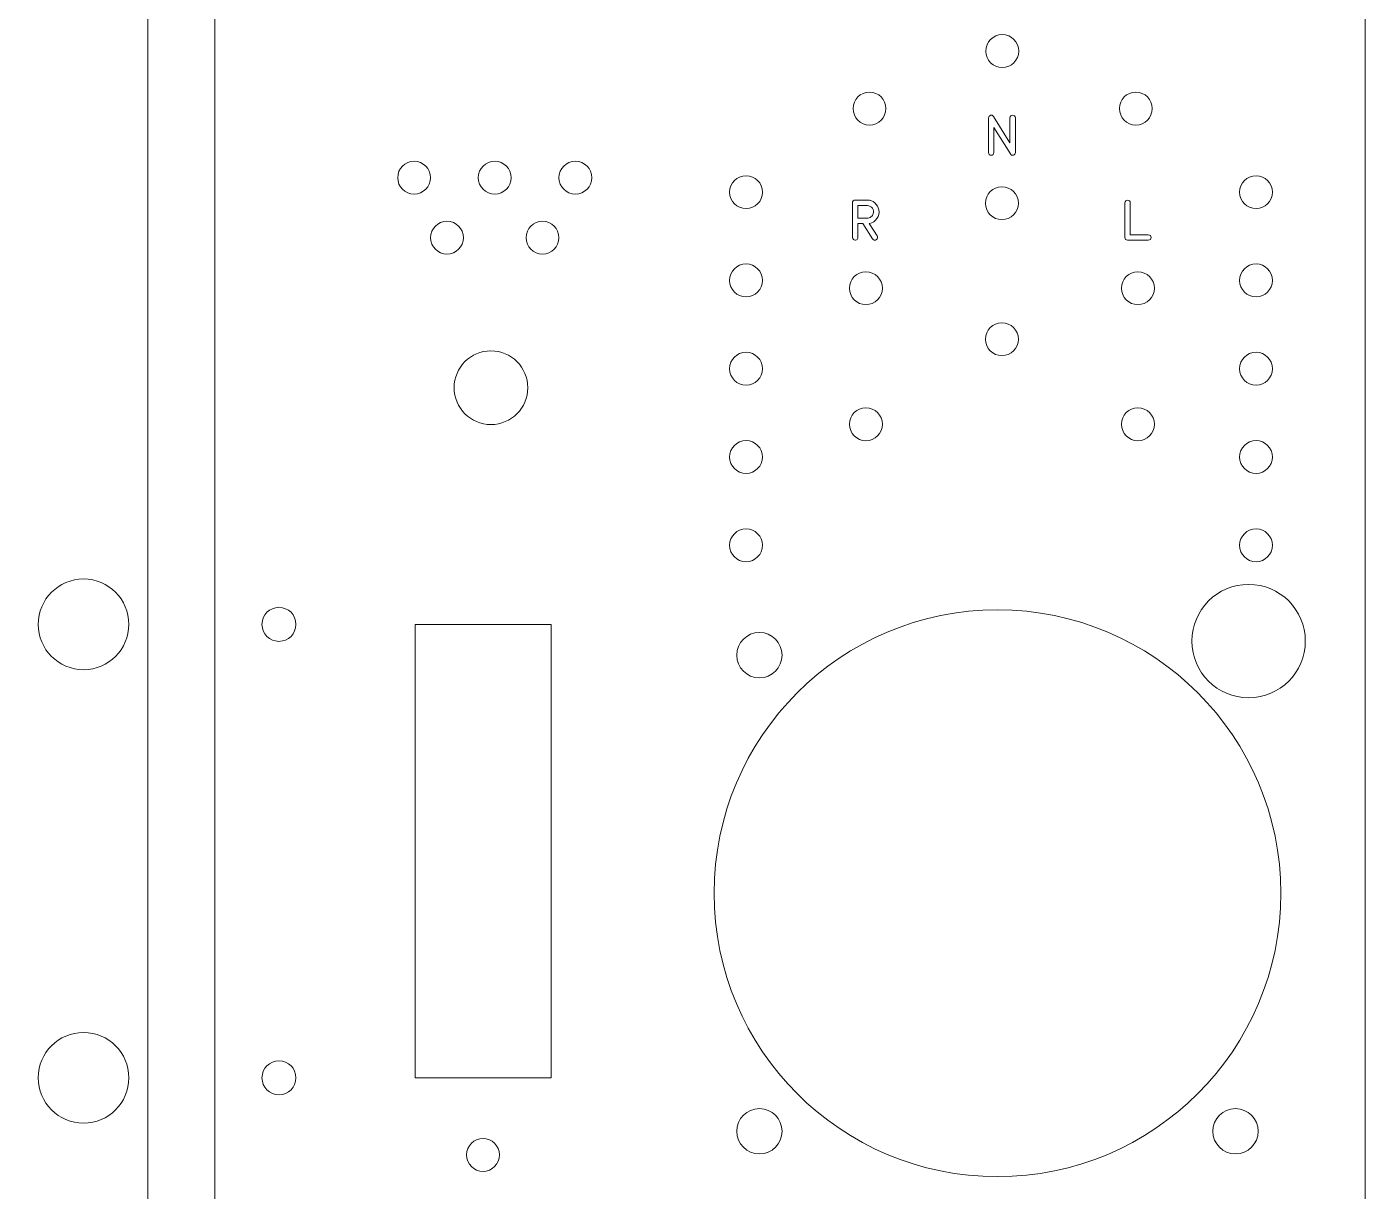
# Model space of a CAD drawing. Header units: millimetres. Extents: x -767 to 123, y -199 to 166.
# Drawn here: x -57.8 to 60.3, y -38.8 to 63.9 of the extents above; entities that cross this region are included whole.
import ezdxf

# ---------------------------------------------------------------- set-up
doc = ezdxf.new("R2010")
doc.units = ezdxf.units.MM
doc.header["$MEASUREMENT"] = 0
doc.layers.add('Cut', color=7, linetype='Continuous')
doc.layers.add('Engrave', color=7, linetype='Continuous', plot=False)

msp = doc.modelspace()

# ---------------------------------------------------------------- linework, layer by layer
at = {"layer": 'Cut', "color": 250, "lineweight": 9}
msp.add_ellipse((49.9883, 9.73), major_axis=(0, 5.0001), ratio=0.99998, dxfattribs=at)
for points, knots in [([(-136.6448, -104.2662), (-136.6448, -104.2662), (-59.1444, -104.2662), (-59.1444, -104.2662), (-59.1444, -104.2662), (-58.5944, -104.2662), (-58.1444, -103.8162), (-58.1444, -103.2662), (-58.1444, -103.2662), (-58.1444, -103.2662), (-58.1444, -99.2699), (-58.1444, -99.2699), (-58.1444, -99.2699), (-58.1444, -99.2687), (-58.1444, -99.2674), (-58.1444, -99.2662), (-58.1444, -99.2662), (-58.1444, -95.953), (-55.458, -93.2662), (-52.145, -93.2662), (-52.145, -93.2662), (-52.145, -93.2662), (-48.1443, -93.2662), (-48.1443, -93.2662), (-48.1443, -93.2662), (-47.6038, -93.2662), (-47.1598, -92.8315), (-47.1447, -92.2945), (-47.1447, -92.2945), (-47.1447, -92.2945), (-47.1447, 92.8509), (-47.1447, 92.8509), (-47.1447, 92.8509), (-47.154, 93.393), (-47.6002, 93.8338), (-48.1445, 93.8338), (-48.1445, 93.8338), (-48.1445, 93.8338), (-52.1452, 93.8338), (-52.1452, 93.8338), (-52.1452, 93.8338), (-55.4582, 93.8338), (-58.1446, 96.5206), (-58.1446, 99.8338), (-58.1446, 99.8338), (-58.1446, 99.835), (-58.1446, 99.8363), (-58.1446, 99.8375), (-58.1446, 99.8375), (-58.1446, 99.8375), (-58.1446, 103.8338), (-58.1446, 103.8338), (-58.1446, 103.8338), (-58.1446, 104.3838), (-58.5946, 104.8338), (-59.1446, 104.8338), (-59.1446, 104.8338), (-59.1446, 104.8338), (-130.8957, 104.8338), (-130.8957, 104.8338), (-130.8957, 104.8338), (-130.8957, 104.8338), (-145.0081, 75.552), (-145.0081, 75.552), (-145.0081, 75.552), (-145.2366, 75.0798), (-145.0569, 74.5111), (-144.6102, 74.2517), (-144.6102, 74.2517), (-144.6102, 74.2517), (-141.1511, 72.578), (-141.1511, 72.578), (-141.1511, 72.578), (-139.0824, 71.6312), (-137.6449, 69.5428), (-137.645, 67.1192), (-137.645, 67.1192), (-137.644, 63.8065), (-140.3316, 61.1192), (-143.6451, 61.1192), (-143.6451, 61.1192), (-143.6451, 61.1192), (-147.6449, 61.1192), (-147.6449, 61.1192), (-147.6449, 61.1192), (-148.1949, 61.1192), (-148.6449, 60.6692), (-148.6449, 60.1192), (-148.6449, 60.1192), (-148.6449, 60.1192), (-148.6449, -92.2662), (-148.6449, -92.2662), (-148.6449, -92.2662), (-148.6449, -92.8162), (-148.1949, -93.2662), (-147.6449, -93.2662), (-147.6449, -93.2662), (-147.6449, -93.2662), (-143.6442, -93.2662), (-143.6442, -93.2662), (-143.6442, -93.2662), (-140.3312, -93.2662), (-137.6448, -95.953), (-137.6448, -99.2662), (-137.6448, -99.2662), (-137.6448, -99.2674), (-137.6448, -99.2687), (-137.6448, -99.2699), (-137.6448, -99.2699), (-137.6448, -99.2699), (-137.6448, -103.2662), (-137.6448, -103.2662), (-137.6448, -103.2662), (-137.6448, -103.8162), (-137.1948, -104.2662), (-136.6448, -104.2662)], [0, 0, 0, 0, 0.03333333, 0.03333333, 0.03333333, 0.03333333, 0.06666667, 0.06666667, 0.06666667, 0.06666667, 0.1, 0.1, 0.1, 0.1, 0.13333333, 0.13333333, 0.13333333, 0.13333333, 0.16666667, 0.16666667, 0.16666667, 0.16666667, 0.2, 0.2, 0.2, 0.2, 0.23333333, 0.23333333, 0.23333333, 0.23333333, 0.26666667, 0.26666667, 0.26666667, 0.26666667, 0.3, 0.3, 0.3, 0.3, 0.33333333, 0.33333333, 0.33333333, 0.33333333, 0.36666667, 0.36666667, 0.36666667, 0.36666667, 0.4, 0.4, 0.4, 0.4, 0.43333333, 0.43333333, 0.43333333, 0.43333333, 0.46666667, 0.46666667, 0.46666667, 0.46666667, 0.5, 0.5, 0.5, 0.5, 0.53333333, 0.53333333, 0.53333333, 0.53333333, 0.56666667, 0.56666667, 0.56666667, 0.56666667, 0.6, 0.6, 0.6, 0.6, 0.63333333, 0.63333333, 0.63333333, 0.63333333, 0.66666667, 0.66666667, 0.66666667, 0.66666667, 0.7, 0.7, 0.7, 0.7, 0.73333333, 0.73333333, 0.73333333, 0.73333333, 0.76666667, 0.76666667, 0.76666667, 0.76666667, 0.8, 0.8, 0.8, 0.8, 0.83333333, 0.83333333, 0.83333333, 0.83333333, 0.86666667, 0.86666667, 0.86666667, 0.86666667, 0.9, 0.9, 0.9, 0.9, 0.93333333, 0.93333333, 0.93333333, 0.93333333, 1, 1, 1, 1]), ([(-39.2244, -104.2718), (-39.2244, -104.2718), (58.2758, -104.2718), (58.2758, -104.2718), (58.2758, -104.2718), (59.3758, -104.2718), (60.2758, -103.3717), (60.2758, -102.2717), (60.2758, -102.2717), (60.2758, -102.2717), (60.2758, 67.4946), (60.2758, 67.4946), (60.2758, 67.4946), (60.2758, 67.9419), (60.2716, 68.0089), (59.9468, 68.683), (59.9468, 68.683), (59.9468, 68.683), (42.8523, 104.1523), (42.8523, 104.1523), (42.8523, 104.1523), (42.5267, 104.8281), (42.5264, 104.8266), (41.7559, 104.8266), (41.7559, 104.8266), (41.7559, 104.8266), (-39.2244, 104.8282), (-39.2244, 104.8282), (-39.2244, 104.8282), (-40.3241, 104.8282), (-41.2244, 103.9279), (-41.2244, 102.8282), (-41.2244, 102.8282), (-41.2244, 102.8282), (-41.2244, -102.2717), (-41.2244, -102.2717), (-41.2244, -102.2717), (-41.2244, -103.3717), (-40.3244, -104.2718), (-39.2244, -104.2718)], [0, 0, 0, 0, 0.09090909, 0.09090909, 0.09090909, 0.09090909, 0.18181818, 0.18181818, 0.18181818, 0.18181818, 0.27272727, 0.27272727, 0.27272727, 0.27272727, 0.36363636, 0.36363636, 0.36363636, 0.36363636, 0.45454545, 0.45454545, 0.45454545, 0.45454545, 0.54545455, 0.54545455, 0.54545455, 0.54545455, 0.63636364, 0.63636364, 0.63636364, 0.63636364, 0.72727273, 0.72727273, 0.72727273, 0.72727273, 0.81818182, 0.81818182, 0.81818182, 0.81818182, 1, 1, 1, 1]), ([(28.2524, 63.2221), (27.4518, 63.2221), (26.8026, 62.5728), (26.8026, 61.7721), (26.8026, 61.7721), (26.8024, 60.9716), (27.4519, 60.3221), (28.2526, 60.3221), (28.2526, 60.3221), (29.053, 60.3222), (29.7025, 60.9715), (29.7025, 61.7721), (29.7025, 61.7721), (29.7024, 62.5732), (29.0532, 63.222), (28.2524, 63.2221)], [0, 0, 0, 0, 0.2, 0.2, 0.2, 0.2, 0.4, 0.4, 0.4, 0.4, 0.6, 0.6, 0.6, 0.6, 1, 1, 1, 1]), ([(16.5393, 58.1519), (15.7387, 58.1519), (15.0895, 57.5026), (15.0895, 56.7019), (15.0895, 56.7019), (15.0893, 55.9014), (15.7388, 55.2519), (16.5395, 55.2519), (16.5395, 55.2519), (17.3399, 55.252), (17.9894, 55.9013), (17.9894, 56.7019), (17.9894, 56.7019), (17.9893, 57.503), (17.3401, 58.1518), (16.5393, 58.1519)], [0, 0, 0, 0, 0.2, 0.2, 0.2, 0.2, 0.4, 0.4, 0.4, 0.4, 0.6, 0.6, 0.6, 0.6, 1, 1, 1, 1]), ([(40.0344, 58.1519), (39.2338, 58.1519), (38.5846, 57.5026), (38.5846, 56.7019), (38.5846, 56.7019), (38.5844, 55.9014), (39.2339, 55.2519), (40.0346, 55.2519), (40.0346, 55.2519), (40.835, 55.252), (41.4845, 55.9013), (41.4845, 56.7019), (41.4845, 56.7019), (41.4844, 57.503), (40.8352, 58.1518), (40.0344, 58.1519)], [0, 0, 0, 0, 0.2, 0.2, 0.2, 0.2, 0.4, 0.4, 0.4, 0.4, 0.6, 0.6, 0.6, 0.6, 1, 1, 1, 1]), ([(-23.6407, 52.0557), (-24.4413, 52.0557), (-25.0905, 51.4064), (-25.0905, 50.6057), (-25.0905, 50.6057), (-25.0907, 49.8052), (-24.4412, 49.1557), (-23.6405, 49.1557), (-23.6405, 49.1557), (-22.8401, 49.1558), (-22.1906, 49.8051), (-22.1906, 50.6057), (-22.1906, 50.6057), (-22.1907, 51.4068), (-22.8399, 52.0556), (-23.6407, 52.0557)], [0, 0, 0, 0, 0.2, 0.2, 0.2, 0.2, 0.4, 0.4, 0.4, 0.4, 0.6, 0.6, 0.6, 0.6, 1, 1, 1, 1]), ([(-16.5266, 52.0557), (-17.3272, 52.0557), (-17.9764, 51.4064), (-17.9764, 50.6057), (-17.9764, 50.6057), (-17.9766, 49.8052), (-17.3271, 49.1557), (-16.5263, 49.1557), (-16.5263, 49.1557), (-15.7259, 49.1558), (-15.0764, 49.8051), (-15.0764, 50.6057), (-15.0764, 50.6057), (-15.0765, 51.4068), (-15.7257, 52.0556), (-16.5266, 52.0557)], [0, 0, 0, 0, 0.2, 0.2, 0.2, 0.2, 0.4, 0.4, 0.4, 0.4, 0.6, 0.6, 0.6, 0.6, 1, 1, 1, 1]), ([(-9.4123, 52.0557), (-10.2129, 52.0557), (-10.8621, 51.4064), (-10.8621, 50.6057), (-10.8621, 50.6057), (-10.8623, 49.8052), (-10.2128, 49.1557), (-9.4121, 49.1557), (-9.4121, 49.1557), (-8.6117, 49.1558), (-7.9622, 49.8051), (-7.9622, 50.6057), (-7.9622, 50.6057), (-7.9623, 51.4068), (-8.6115, 52.0556), (-9.4123, 52.0557)], [0, 0, 0, 0, 0.2, 0.2, 0.2, 0.2, 0.4, 0.4, 0.4, 0.4, 0.6, 0.6, 0.6, 0.6, 1, 1, 1, 1]), ([(5.6448, 50.7802), (4.8442, 50.7802), (4.195, 50.1309), (4.195, 49.3302), (4.195, 49.3302), (4.1948, 48.5297), (4.8443, 47.8802), (5.645, 47.8802), (5.645, 47.8802), (6.4454, 47.8803), (7.0949, 48.5296), (7.0949, 49.3302), (7.0949, 49.3302), (7.0948, 50.1313), (6.4456, 50.7801), (5.6448, 50.7802)], [0, 0, 0, 0, 0.2, 0.2, 0.2, 0.2, 0.4, 0.4, 0.4, 0.4, 0.6, 0.6, 0.6, 0.6, 1, 1, 1, 1]), ([(50.641, 50.7802), (49.8404, 50.7802), (49.1912, 50.1309), (49.1912, 49.3302), (49.1912, 49.3302), (49.191, 48.5297), (49.8405, 47.8802), (50.6412, 47.8802), (50.6412, 47.8802), (51.4416, 47.8803), (52.0911, 48.5296), (52.0911, 49.3302), (52.0911, 49.3302), (52.091, 50.1313), (51.4418, 50.7801), (50.641, 50.7802)], [0, 0, 0, 0, 0.2, 0.2, 0.2, 0.2, 0.4, 0.4, 0.4, 0.4, 0.6, 0.6, 0.6, 0.6, 1, 1, 1, 1]), ([(28.2206, 49.806), (27.42, 49.806), (26.7708, 49.1567), (26.7708, 48.356), (26.7708, 48.356), (26.7706, 47.5555), (27.4201, 46.906), (28.2208, 46.906), (28.2208, 46.906), (29.0212, 46.9061), (29.6707, 47.5554), (29.6707, 48.356), (29.6707, 48.356), (29.6706, 49.1571), (29.0214, 49.8059), (28.2206, 49.806)], [0, 0, 0, 0, 0.2, 0.2, 0.2, 0.2, 0.4, 0.4, 0.4, 0.4, 0.6, 0.6, 0.6, 0.6, 1, 1, 1, 1]), ([(-20.7407, 46.764), (-21.5413, 46.764), (-22.1905, 46.1147), (-22.1905, 45.314), (-22.1905, 45.314), (-22.1907, 44.5135), (-21.5412, 43.864), (-20.7405, 43.864), (-20.7405, 43.864), (-19.9401, 43.8641), (-19.2906, 44.5134), (-19.2906, 45.314), (-19.2906, 45.314), (-19.2907, 46.1151), (-19.9399, 46.7639), (-20.7407, 46.764)], [0, 0, 0, 0, 0.2, 0.2, 0.2, 0.2, 0.4, 0.4, 0.4, 0.4, 0.6, 0.6, 0.6, 0.6, 1, 1, 1, 1]), ([(-12.3123, 46.764), (-13.1129, 46.764), (-13.7621, 46.1147), (-13.7621, 45.314), (-13.7621, 45.314), (-13.7623, 44.5135), (-13.1128, 43.864), (-12.3121, 43.864), (-12.3121, 43.864), (-11.5117, 43.8641), (-10.8622, 44.5134), (-10.8622, 45.314), (-10.8622, 45.314), (-10.8623, 46.1151), (-11.5115, 46.7639), (-12.3123, 46.764)], [0, 0, 0, 0, 0.2, 0.2, 0.2, 0.2, 0.4, 0.4, 0.4, 0.4, 0.6, 0.6, 0.6, 0.6, 1, 1, 1, 1]), ([(5.6448, 42.9923), (4.8442, 42.9923), (4.195, 42.343), (4.195, 41.5423), (4.195, 41.5423), (4.1948, 40.7418), (4.8443, 40.0923), (5.645, 40.0923), (5.645, 40.0923), (6.4454, 40.0924), (7.0949, 40.7417), (7.0949, 41.5423), (7.0949, 41.5423), (7.0948, 42.3434), (6.4456, 42.9922), (5.6448, 42.9923)], [0, 0, 0, 0, 0.2, 0.2, 0.2, 0.2, 0.4, 0.4, 0.4, 0.4, 0.6, 0.6, 0.6, 0.6, 1, 1, 1, 1]), ([(50.641, 42.9923), (49.8404, 42.9923), (49.1912, 42.343), (49.1912, 41.5423), (49.1912, 41.5423), (49.191, 40.7418), (49.8405, 40.0923), (50.6412, 40.0923), (50.6412, 40.0923), (51.4416, 40.0924), (52.0911, 40.7417), (52.0911, 41.5423), (52.0911, 41.5423), (52.091, 42.3434), (51.4418, 42.9922), (50.641, 42.9923)], [0, 0, 0, 0, 0.2, 0.2, 0.2, 0.2, 0.4, 0.4, 0.4, 0.4, 0.6, 0.6, 0.6, 0.6, 1, 1, 1, 1]), ([(16.2206, 42.306), (15.42, 42.306), (14.7708, 41.6567), (14.7708, 40.856), (14.7708, 40.856), (14.7706, 40.0555), (15.4201, 39.406), (16.2208, 39.406), (16.2208, 39.406), (17.0212, 39.4061), (17.6707, 40.0554), (17.6707, 40.856), (17.6707, 40.856), (17.6706, 41.6571), (17.0214, 42.3059), (16.2206, 42.306)], [0, 0, 0, 0, 0.2, 0.2, 0.2, 0.2, 0.4, 0.4, 0.4, 0.4, 0.6, 0.6, 0.6, 0.6, 1, 1, 1, 1]), ([(40.2206, 42.306), (39.42, 42.306), (38.7708, 41.6567), (38.7708, 40.856), (38.7708, 40.856), (38.7706, 40.0555), (39.4201, 39.406), (40.2208, 39.406), (40.2208, 39.406), (41.0212, 39.4061), (41.6707, 40.0554), (41.6707, 40.856), (41.6707, 40.856), (41.6706, 41.6571), (41.0214, 42.3059), (40.2206, 42.306)], [0, 0, 0, 0, 0.2, 0.2, 0.2, 0.2, 0.4, 0.4, 0.4, 0.4, 0.6, 0.6, 0.6, 0.6, 1, 1, 1, 1]), ([(28.2206, 37.806), (27.42, 37.806), (26.7708, 37.1567), (26.7708, 36.356), (26.7708, 36.356), (26.7706, 35.5555), (27.4201, 34.906), (28.2208, 34.906), (28.2208, 34.906), (29.0212, 34.9061), (29.6707, 35.5554), (29.6707, 36.356), (29.6707, 36.356), (29.6706, 37.1571), (29.0214, 37.8059), (28.2206, 37.806)], [0, 0, 0, 0, 0.2, 0.2, 0.2, 0.2, 0.4, 0.4, 0.4, 0.4, 0.6, 0.6, 0.6, 0.6, 1, 1, 1, 1]), ([(-16.8624, 35.3294), (-18.657, 35.3294), (-20.1123, 33.874), (-20.1123, 32.0792), (-20.1123, 32.0792), (-20.1123, 30.2848), (-18.657, 28.8294), (-16.8623, 28.8294), (-16.8623, 28.8294), (-15.0678, 28.8294), (-13.6123, 30.2848), (-13.6123, 32.0792), (-13.6123, 32.0792), (-13.6124, 33.8743), (-15.0677, 35.329), (-16.8624, 35.3294)], [0, 0, 0, 0, 0.2, 0.2, 0.2, 0.2, 0.4, 0.4, 0.4, 0.4, 0.6, 0.6, 0.6, 0.6, 1, 1, 1, 1]), ([(5.6448, 35.2044), (4.8442, 35.2044), (4.195, 34.5551), (4.195, 33.7544), (4.195, 33.7544), (4.1948, 32.9539), (4.8443, 32.3044), (5.645, 32.3044), (5.645, 32.3044), (6.4454, 32.3045), (7.0949, 32.9538), (7.0949, 33.7544), (7.0949, 33.7544), (7.0948, 34.5555), (6.4456, 35.2043), (5.6448, 35.2044)], [0, 0, 0, 0, 0.2, 0.2, 0.2, 0.2, 0.4, 0.4, 0.4, 0.4, 0.6, 0.6, 0.6, 0.6, 1, 1, 1, 1]), ([(50.641, 35.2044), (49.8404, 35.2044), (49.1912, 34.5551), (49.1912, 33.7544), (49.1912, 33.7544), (49.191, 32.9539), (49.8405, 32.3044), (50.6412, 32.3044), (50.6412, 32.3044), (51.4416, 32.3045), (52.0911, 32.9538), (52.0911, 33.7544), (52.0911, 33.7544), (52.091, 34.5555), (51.4418, 35.2043), (50.641, 35.2044)], [0, 0, 0, 0, 0.2, 0.2, 0.2, 0.2, 0.4, 0.4, 0.4, 0.4, 0.6, 0.6, 0.6, 0.6, 1, 1, 1, 1]), ([(16.2206, 30.306), (15.42, 30.306), (14.7708, 29.6567), (14.7708, 28.856), (14.7708, 28.856), (14.7706, 28.0555), (15.4201, 27.406), (16.2208, 27.406), (16.2208, 27.406), (17.0212, 27.4061), (17.6707, 28.0554), (17.6707, 28.856), (17.6707, 28.856), (17.6706, 29.6571), (17.0214, 30.3059), (16.2206, 30.306)], [0, 0, 0, 0, 0.2, 0.2, 0.2, 0.2, 0.4, 0.4, 0.4, 0.4, 0.6, 0.6, 0.6, 0.6, 1, 1, 1, 1]), ([(40.2206, 30.306), (39.42, 30.306), (38.7708, 29.6567), (38.7708, 28.856), (38.7708, 28.856), (38.7706, 28.0555), (39.4201, 27.406), (40.2208, 27.406), (40.2208, 27.406), (41.0212, 27.4061), (41.6707, 28.0554), (41.6707, 28.856), (41.6707, 28.856), (41.6706, 29.6571), (41.0214, 30.3059), (40.2206, 30.306)], [0, 0, 0, 0, 0.2, 0.2, 0.2, 0.2, 0.4, 0.4, 0.4, 0.4, 0.6, 0.6, 0.6, 0.6, 1, 1, 1, 1]), ([(5.6448, 27.4165), (4.8442, 27.4165), (4.195, 26.7672), (4.195, 25.9665), (4.195, 25.9665), (4.1948, 25.166), (4.8443, 24.5165), (5.645, 24.5165), (5.645, 24.5165), (6.4454, 24.5166), (7.0949, 25.1659), (7.0949, 25.9665), (7.0949, 25.9665), (7.0948, 26.7676), (6.4456, 27.4164), (5.6448, 27.4165)], [0, 0, 0, 0, 0.2, 0.2, 0.2, 0.2, 0.4, 0.4, 0.4, 0.4, 0.6, 0.6, 0.6, 0.6, 1, 1, 1, 1]), ([(50.641, 27.4165), (49.8404, 27.4165), (49.1912, 26.7672), (49.1912, 25.9665), (49.1912, 25.9665), (49.191, 25.166), (49.8405, 24.5165), (50.6412, 24.5165), (50.6412, 24.5165), (51.4416, 24.5166), (52.0911, 25.1659), (52.0911, 25.9665), (52.0911, 25.9665), (52.091, 26.7676), (51.4418, 27.4164), (50.641, 27.4165)], [0, 0, 0, 0, 0.2, 0.2, 0.2, 0.2, 0.4, 0.4, 0.4, 0.4, 0.6, 0.6, 0.6, 0.6, 1, 1, 1, 1]), ([(5.6448, 19.6286), (4.8442, 19.6286), (4.195, 18.9793), (4.195, 18.1786), (4.195, 18.1786), (4.1948, 17.3781), (4.8443, 16.7286), (5.645, 16.7286), (5.645, 16.7286), (6.4454, 16.7287), (7.0949, 17.378), (7.0949, 18.1786), (7.0949, 18.1786), (7.0948, 18.9797), (6.4456, 19.6285), (5.6448, 19.6286)], [0, 0, 0, 0, 0.2, 0.2, 0.2, 0.2, 0.4, 0.4, 0.4, 0.4, 0.6, 0.6, 0.6, 0.6, 1, 1, 1, 1]), ([(50.641, 19.6286), (49.8404, 19.6286), (49.1912, 18.9793), (49.1912, 18.1786), (49.1912, 18.1786), (49.191, 17.3781), (49.8405, 16.7286), (50.6412, 16.7286), (50.6412, 16.7286), (51.4416, 16.7287), (52.0911, 17.378), (52.0911, 18.1786), (52.0911, 18.1786), (52.091, 18.9797), (51.4418, 19.6285), (50.641, 19.6286)], [0, 0, 0, 0, 0.2, 0.2, 0.2, 0.2, 0.4, 0.4, 0.4, 0.4, 0.6, 0.6, 0.6, 0.6, 1, 1, 1, 1]), ([(-52.8061, 15.2064), (-50.5975, 15.2064), (-48.8066, 13.4152), (-48.8066, 11.2064), (-48.8066, 11.2064), (-48.806, 8.9981), (-50.5978, 7.2064), (-52.8067, 7.2064), (-52.8067, 7.2064), (-55.0147, 7.2067), (-56.8065, 8.9978), (-56.8065, 11.2064), (-56.8065, 11.2064), (-56.8062, 13.4163), (-55.0153, 15.2061), (-52.8061, 15.2064)], [0, 0, 0, 0, 0.2, 0.2, 0.2, 0.2, 0.4, 0.4, 0.4, 0.4, 0.6, 0.6, 0.6, 0.6, 1, 1, 1, 1]), ([(-35.5627, 12.7063), (-36.3909, 12.7063), (-37.0625, 12.0346), (-37.0625, 11.2063), (-37.0625, 11.2063), (-37.0627, 10.3782), (-36.3908, 9.7063), (-35.5625, 9.7063), (-35.5625, 9.7063), (-34.7345, 9.7064), (-34.0626, 10.3781), (-34.0626, 11.2063), (-34.0626, 11.2063), (-34.0627, 12.035), (-34.7343, 12.7062), (-35.5627, 12.7063)], [0, 0, 0, 0, 0.2, 0.2, 0.2, 0.2, 0.4, 0.4, 0.4, 0.4, 0.6, 0.6, 0.6, 0.6, 1, 1, 1, 1]), ([(27.827, 12.4869), (41.6322, 12.4869), (52.8267, 1.2915), (52.8267, -12.5132), (52.8267, -12.5132), (52.8272, -26.3164), (41.632, -37.5131), (27.827, -37.5131), (27.827, -37.5131), (14.0221, -37.5119), (2.8268, -26.3179), (2.8268, -12.5132), (2.8268, -12.5132), (2.8272, 1.2934), (14.0221, 12.4861), (27.827, 12.4869)], [0, 0, 0, 0, 0.2, 0.2, 0.2, 0.2, 0.4, 0.4, 0.4, 0.4, 0.6, 0.6, 0.6, 0.6, 1, 1, 1, 1]), ([(-11.5626, 11.2063), (-11.5626, 11.2063), (-23.5626, 11.2063), (-23.5626, 11.2063), (-23.5626, 11.2063), (-23.5626, 11.2063), (-23.5626, -28.7939), (-23.5626, -28.7939), (-23.5626, -28.7939), (-23.5626, -28.7939), (-11.5626, -28.7939), (-11.5626, -28.7939), (-11.5626, -28.7939), (-11.5626, -28.7939), (-11.5626, 11.2063), (-11.5626, 11.2063)], [0, 0, 0, 0, 0.2, 0.2, 0.2, 0.2, 0.4, 0.4, 0.4, 0.4, 0.6, 0.6, 0.6, 0.6, 1, 1, 1, 1]), ([(6.8267, 10.4869), (5.7224, 10.4869), (4.8269, 9.5913), (4.8269, 8.4869), (4.8269, 8.4869), (4.8266, 7.3828), (5.7225, 6.4869), (6.8269, 6.4869), (6.8269, 6.4869), (7.931, 6.487), (8.8268, 7.3826), (8.8268, 8.4869), (8.8268, 8.4869), (8.8267, 9.5919), (7.9312, 10.4868), (6.8267, 10.4869)], [0, 0, 0, 0, 0.2, 0.2, 0.2, 0.2, 0.4, 0.4, 0.4, 0.4, 0.6, 0.6, 0.6, 0.6, 1, 1, 1, 1]), ([(-52.8061, -24.7938), (-50.5975, -24.7938), (-48.8066, -26.585), (-48.8066, -28.7938), (-48.8066, -28.7938), (-48.806, -31.0021), (-50.5978, -32.7938), (-52.8067, -32.7938), (-52.8067, -32.7938), (-55.0147, -32.7935), (-56.8065, -31.0024), (-56.8065, -28.7938), (-56.8065, -28.7938), (-56.8062, -26.5839), (-55.0153, -24.7941), (-52.8061, -24.7938)], [0, 0, 0, 0, 0.2, 0.2, 0.2, 0.2, 0.4, 0.4, 0.4, 0.4, 0.6, 0.6, 0.6, 0.6, 1, 1, 1, 1]), ([(-35.5627, -27.2939), (-36.3909, -27.2939), (-37.0625, -27.9656), (-37.0625, -28.7939), (-37.0625, -28.7939), (-37.0627, -29.622), (-36.3908, -30.2939), (-35.5625, -30.2939), (-35.5625, -30.2939), (-34.7345, -30.2938), (-34.0626, -29.6221), (-34.0626, -28.7939), (-34.0626, -28.7939), (-34.0627, -27.9652), (-34.7343, -27.294), (-35.5627, -27.2939)], [0, 0, 0, 0, 0.2, 0.2, 0.2, 0.2, 0.4, 0.4, 0.4, 0.4, 0.6, 0.6, 0.6, 0.6, 1, 1, 1, 1]), ([(6.8267, -31.5131), (5.7224, -31.5131), (4.8269, -32.4087), (4.8269, -33.5131), (4.8269, -33.5131), (4.8266, -34.6172), (5.7225, -35.5131), (6.8269, -35.5131), (6.8269, -35.5131), (7.931, -35.513), (8.8268, -34.6174), (8.8268, -33.5131), (8.8268, -33.5131), (8.8267, -32.4081), (7.9312, -31.5132), (6.8267, -31.5131)], [0, 0, 0, 0, 0.2, 0.2, 0.2, 0.2, 0.4, 0.4, 0.4, 0.4, 0.6, 0.6, 0.6, 0.6, 1, 1, 1, 1]), ([(48.8266, -31.5131), (47.7223, -31.5131), (46.8268, -32.4087), (46.8268, -33.5131), (46.8268, -33.5131), (46.8265, -34.6172), (47.7224, -35.5131), (48.8268, -35.5131), (48.8268, -35.5131), (49.9309, -35.513), (50.8267, -34.6174), (50.8267, -33.5131), (50.8267, -33.5131), (50.8266, -32.4081), (49.9311, -31.5132), (48.8266, -31.5131)], [0, 0, 0, 0, 0.2, 0.2, 0.2, 0.2, 0.4, 0.4, 0.4, 0.4, 0.6, 0.6, 0.6, 0.6, 1, 1, 1, 1]), ([(-17.5627, -34.1452), (-18.3633, -34.1452), (-19.0125, -34.7945), (-19.0125, -35.5952), (-19.0125, -35.5952), (-19.0127, -36.3957), (-18.3632, -37.0452), (-17.5625, -37.0452), (-17.5625, -37.0452), (-16.7621, -37.0451), (-16.1125, -36.3958), (-16.1125, -35.5952), (-16.1125, -35.5952), (-16.1126, -34.7941), (-16.7619, -34.1453), (-17.5627, -34.1452)], [0, 0, 0, 0, 0.2, 0.2, 0.2, 0.2, 0.4, 0.4, 0.4, 0.4, 0.6, 0.6, 0.6, 0.6, 1, 1, 1, 1])]:
    msp.add_open_spline(points, degree=3, knots=knots, dxfattribs=at)
at = {"layer": 'Engrave', "color": 240, "lineweight": 9}
for points, knots in [([(29.4101, 52.8291), (29.4101, 52.7086), (29.3519, 52.6322), (29.2355, 52.5992), (29.2355, 52.5992), (29.1185, 52.5669), (29.0286, 52.601), (28.9639, 52.7021), (28.9639, 52.7021), (28.9639, 52.7021), (27.5169, 55.0222), (27.5169, 55.0222), (27.5169, 55.0222), (27.5169, 55.0222), (27.5169, 52.8291), (27.5169, 52.8291), (27.5169, 52.8291), (27.4917, 52.6686), (27.4105, 52.5881), (27.2735, 52.5881), (27.2735, 52.5881), (27.136, 52.5881), (27.0554, 52.6686), (27.0313, 52.8291), (27.0313, 52.8291), (27.0313, 52.8291), (27.0313, 55.8712), (27.0313, 55.8712), (27.0313, 55.8712), (27.0484, 55.9905), (27.1095, 56.0693), (27.2147, 56.1075), (27.2147, 56.1075), (27.32, 56.1452), (27.4076, 56.1093), (27.4776, 56.0005), (27.4776, 56.0005), (27.4776, 56.0005), (28.9245, 53.677), (28.9245, 53.677), (28.9245, 53.677), (28.9245, 53.677), (28.9245, 55.8712), (28.9245, 55.8712), (28.9245, 55.8712), (28.9463, 56.0352), (29.0297, 56.1169), (29.175, 56.1152), (29.175, 56.1152), (29.3202, 56.1134), (29.3984, 56.0323), (29.4101, 55.8712), (29.4101, 55.8712), (29.4101, 55.8712), (29.4101, 52.8291), (29.4101, 52.8291)], [0, 0, 0, 0, 0.06666667, 0.06666667, 0.06666667, 0.06666667, 0.13333333, 0.13333333, 0.13333333, 0.13333333, 0.2, 0.2, 0.2, 0.2, 0.26666667, 0.26666667, 0.26666667, 0.26666667, 0.33333333, 0.33333333, 0.33333333, 0.33333333, 0.4, 0.4, 0.4, 0.4, 0.46666667, 0.46666667, 0.46666667, 0.46666667, 0.53333333, 0.53333333, 0.53333333, 0.53333333, 0.6, 0.6, 0.6, 0.6, 0.66666667, 0.66666667, 0.66666667, 0.66666667, 0.73333333, 0.73333333, 0.73333333, 0.73333333, 0.8, 0.8, 0.8, 0.8, 0.86666667, 0.86666667, 0.86666667, 0.86666667, 1, 1, 1, 1]), ([(17.2049, 45.4749), (17.2784, 45.345), (17.2578, 45.2362), (17.1432, 45.1474), (17.1432, 45.1474), (17.0879, 45.1086), (17.0244, 45.0951), (16.9527, 45.1081), (16.9527, 45.1081), (16.881, 45.1204), (16.8286, 45.1563), (16.7951, 45.2145), (16.7951, 45.2145), (16.7951, 45.2145), (15.9461, 46.5568), (15.9461, 46.5568), (15.9461, 46.5568), (15.9461, 46.5568), (15.5151, 46.5568), (15.5151, 46.5568), (15.5151, 46.5568), (15.5151, 46.5568), (15.5151, 45.3438), (15.5151, 45.3438), (15.5151, 45.3438), (15.5151, 45.2439), (15.4699, 45.1721), (15.3793, 45.1275), (15.3793, 45.1275), (15.2882, 45.0834), (15.2035, 45.0916), (15.1242, 45.1527), (15.1242, 45.1527), (15.0612, 45.1998), (15.0295, 45.2633), (15.0295, 45.3438), (15.0295, 45.3438), (15.0295, 45.3438), (15.0295, 48.3876), (15.0295, 48.3876), (15.0295, 48.3876), (15.0295, 48.4541), (15.053, 48.5111), (15.0995, 48.5581), (15.0995, 48.5581), (15.1459, 48.6052), (15.2029, 48.6287), (15.2706, 48.6287), (15.2706, 48.6287), (15.2706, 48.6287), (16.34, 48.6287), (16.34, 48.6287), (16.34, 48.6287), (16.5976, 48.6287), (16.821, 48.547), (17.0103, 48.3835), (17.0103, 48.3835), (17.1996, 48.2195), (17.3178, 48.0119), (17.3637, 47.7603), (17.3637, 47.7603), (17.4119, 47.4904), (17.3548, 47.2382), (17.192, 47.0036), (17.192, 47.0036), (17.0297, 46.7684), (16.8139, 46.6261), (16.5452, 46.5756), (16.5452, 46.5756), (16.5452, 46.5756), (16.5123, 46.5703), (16.5123, 46.5703), (16.5123, 46.5703), (16.5123, 46.5703), (17.2049, 45.4749), (17.2049, 45.4749)], [0, 0, 0, 0, 0.05, 0.05, 0.05, 0.05, 0.1, 0.1, 0.1, 0.1, 0.15, 0.15, 0.15, 0.15, 0.2, 0.2, 0.2, 0.2, 0.25, 0.25, 0.25, 0.25, 0.3, 0.3, 0.3, 0.3, 0.35, 0.35, 0.35, 0.35, 0.4, 0.4, 0.4, 0.4, 0.45, 0.45, 0.45, 0.45, 0.5, 0.5, 0.5, 0.5, 0.55, 0.55, 0.55, 0.55, 0.6, 0.6, 0.6, 0.6, 0.65, 0.65, 0.65, 0.65, 0.7, 0.7, 0.7, 0.7, 0.75, 0.75, 0.75, 0.75, 0.8, 0.8, 0.8, 0.8, 0.85, 0.85, 0.85, 0.85, 0.9, 0.9, 0.9, 0.9, 1, 1, 1, 1]), ([(39.3056, 45.0904), (39.1645, 45.0998), (39.0828, 45.1792), (39.061, 45.3297), (39.061, 45.3297), (39.061, 45.3297), (39.061, 48.3753), (39.061, 48.3753), (39.061, 48.3753), (39.0851, 48.5405), (39.1692, 48.6217), (39.3126, 48.6193), (39.3126, 48.6193), (39.4561, 48.6164), (39.5343, 48.5346), (39.5466, 48.3753), (39.5466, 48.3753), (39.5466, 48.3753), (39.5466, 45.5714), (39.5466, 45.5714), (39.5466, 45.5714), (39.5466, 45.5714), (41.1365, 45.5726), (41.1365, 45.5726), (41.1365, 45.5726), (41.2999, 45.5543), (41.3805, 45.472), (41.3787, 45.3256), (41.3787, 45.3256), (41.3769, 45.1792), (41.2958, 45.101), (41.1347, 45.0904), (41.1347, 45.0904), (41.1347, 45.0904), (39.3056, 45.0904), (39.3056, 45.0904)], [0, 0, 0, 0, 0.1, 0.1, 0.1, 0.1, 0.2, 0.2, 0.2, 0.2, 0.3, 0.3, 0.3, 0.3, 0.4, 0.4, 0.4, 0.4, 0.5, 0.5, 0.5, 0.5, 0.6, 0.6, 0.6, 0.6, 0.7, 0.7, 0.7, 0.7, 0.8, 0.8, 0.8, 0.8, 1, 1, 1, 1]), ([(16.34, 47.0406), (16.4576, 47.0406), (16.5658, 47.0759), (16.6652, 47.1477), (16.6652, 47.1477), (16.7645, 47.2188), (16.831, 47.3117), (16.8657, 47.4263), (16.8657, 47.4263), (16.9198, 47.6033), (16.8951, 47.7632), (16.7916, 47.9061), (16.7916, 47.9061), (16.6881, 48.049), (16.5458, 48.1278), (16.3647, 48.1431), (16.3647, 48.1431), (16.3647, 48.1431), (15.5151, 48.1431), (15.5151, 48.1431), (15.5151, 48.1431), (15.5151, 48.1431), (15.5151, 47.0406), (15.5151, 47.0406), (15.5151, 47.0406), (15.5151, 47.0406), (16.34, 47.0406), (16.34, 47.0406)], [0, 0, 0, 0, 0.125, 0.125, 0.125, 0.125, 0.25, 0.25, 0.25, 0.25, 0.375, 0.375, 0.375, 0.375, 0.5, 0.5, 0.5, 0.5, 0.625, 0.625, 0.625, 0.625, 0.75, 0.75, 0.75, 0.75, 1, 1, 1, 1])]:
    msp.add_open_spline(points, degree=3, knots=knots, dxfattribs=at)

doc.saveas('drawing.dxf')
